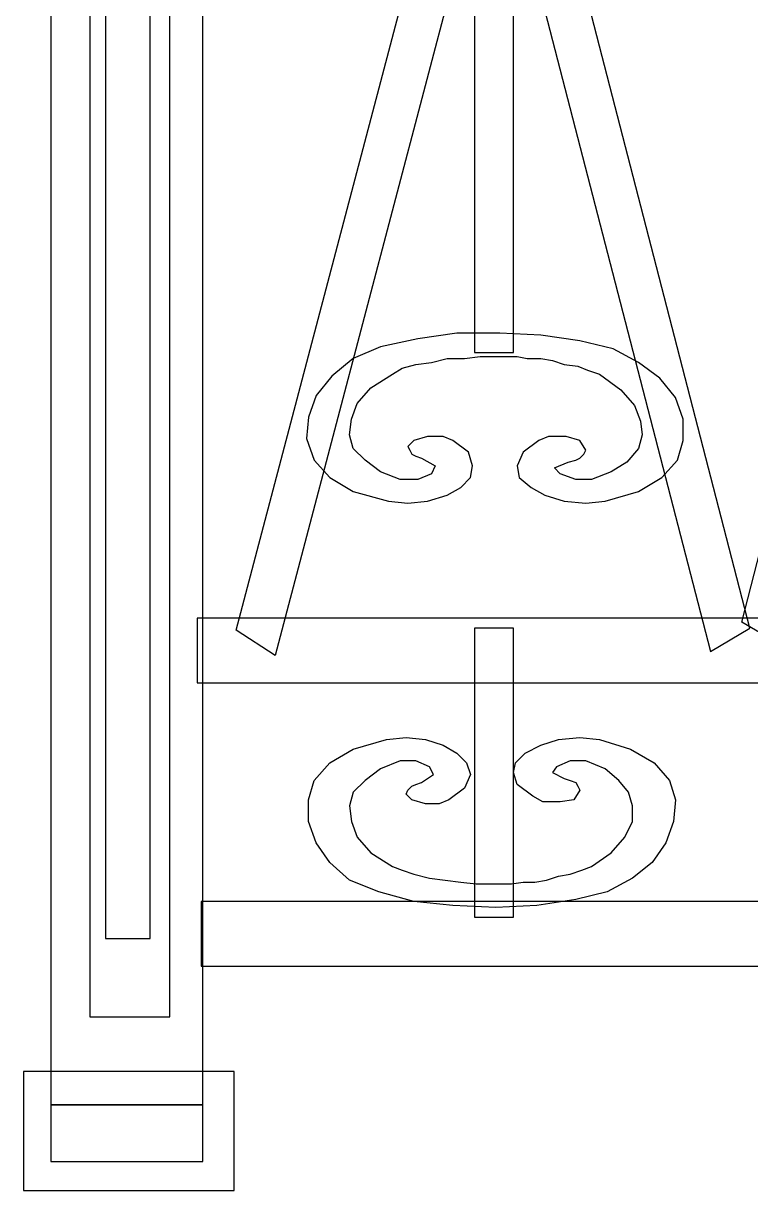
# Model space of a CAD drawing. Header units: centimetres. Extents: x -63 to 58, y -76 to 38.
# Drawn here: x -62.76 to -33.11, y -76.34 to -28.78 of the extents above; entities that cross this region are included whole.
import ezdxf

# ---------------------------------------------------------------- set-up
doc = ezdxf.new("R2010")
doc.units = ezdxf.units.CM
doc.header["$MEASUREMENT"] = 0
doc.layers.add('layer 1', color=7, linetype='Continuous')

msp = doc.modelspace()

# ---------------------------------------------------------------- linework, layer by layer
at = {"layer": 'layer 1', "color": 108}
for points, knots in [([(-61.6474, 33.57757), (-61.6474, 33.57757), (-55.43933, 33.57757), (-55.43933, 33.57757), (-55.43933, 33.57757), (-55.43933, 33.57757), (-55.43933, -72.83518), (-55.43933, -72.83518), (-55.43933, -72.83518), (-55.43933, -72.83518), (-61.6474, -72.83518), (-61.6474, -72.83518), (-61.6474, -72.83518), (-61.6474, -72.83518), (-61.6474, 33.57757), (-61.6474, 33.57757)], [0, 0, 0, 0, 0.25, 0.25, 0.25, 0.25, 0.5, 0.5, 0.5, 0.5, 0.75, 0.75, 0.75, 0.75, 1, 1, 1, 1]), ([(-12.9379, 19.56961), (-12.9379, 19.56961), (-14.52972, 20.5247), (-14.52972, 20.5247), (-14.52972, 20.5247), (-14.52972, 20.5247), (-33.4723, -53.17628), (-33.4723, -53.17628), (-33.4723, -53.17628), (-33.4723, -53.17628), (-31.96008, -54.05177), (-31.96008, -54.05177), (-31.96008, -54.05177), (-31.96008, -54.05177), (-12.9379, 19.56961), (-12.9379, 19.56961)], [0, 0, 0, 0, 0.25, 0.25, 0.25, 0.25, 0.5, 0.5, 0.5, 0.5, 0.75, 0.75, 0.75, 0.75, 1, 1, 1, 1]), ([(-53.76793, 19.17166), (-53.76793, 19.17166), (-52.17611, 20.20634), (-52.17611, 20.20634), (-52.17611, 20.20634), (-52.17611, 20.20634), (-33.15394, -53.41505), (-33.15394, -53.41505), (-33.15394, -53.41505), (-33.15394, -53.41505), (-34.74575, -54.37014), (-34.74575, -54.37014), (-34.74575, -54.37014), (-34.74575, -54.37014), (-53.76793, 19.17166), (-53.76793, 19.17166)], [0, 0, 0, 0, 0.25, 0.25, 0.25, 0.25, 0.5, 0.5, 0.5, 0.5, 0.75, 0.75, 0.75, 0.75, 1, 1, 1, 1]), ([(-33.15394, 18.93289), (-33.15394, 18.93289), (-34.74575, 19.80839), (-34.74575, 19.80839), (-34.74575, 19.80839), (-34.74575, 19.80839), (-54.08629, -53.49464), (-54.08629, -53.49464), (-54.08629, -53.49464), (-54.08629, -53.49464), (-52.49447, -54.52932), (-52.49447, -54.52932), (-52.49447, -54.52932), (-52.49447, -54.52932), (-33.15394, 18.93289), (-33.15394, 18.93289)], [0, 0, 0, 0, 0.25, 0.25, 0.25, 0.25, 0.5, 0.5, 0.5, 0.5, 0.75, 0.75, 0.75, 0.75, 1, 1, 1, 1]), ([(-44.37622, -18.39514), (-44.37622, -18.39514), (-42.78441, -18.39514), (-42.78441, -18.39514), (-42.78441, -18.39514), (-42.78441, -18.39514), (-42.78441, -42.19276), (-42.78441, -42.19276), (-42.78441, -42.19276), (-42.78441, -42.19276), (-44.37622, -42.19276), (-44.37622, -42.19276), (-44.37622, -42.19276), (-44.37622, -42.19276), (-44.37622, -18.39514), (-44.37622, -18.39514)], [0, 0, 0, 0, 0.25, 0.25, 0.25, 0.25, 0.5, 0.5, 0.5, 0.5, 0.75, 0.75, 0.75, 0.75, 1, 1, 1, 1]), ([(-37.69061, -42.59071), (-37.69061, -42.59071), (-36.81511, -43.22744), (-36.81511, -43.22744), (-36.81511, -43.22744), (-36.81511, -43.22744), (-36.17838, -44.02335), (-36.17838, -44.02335), (-36.17838, -44.02335), (-36.17838, -44.02335), (-35.86002, -44.89884), (-35.86002, -44.89884), (-35.86002, -44.89884), (-35.86002, -44.89884), (-35.86002, -45.77434), (-35.86002, -45.77434), (-35.86002, -45.77434), (-35.86002, -45.77434), (-36.09879, -46.57025), (-36.09879, -46.57025), (-36.09879, -46.57025), (-36.09879, -46.57025), (-36.73552, -47.28656), (-36.73552, -47.28656), (-36.73552, -47.28656), (-36.73552, -47.28656), (-37.69061, -47.8437), (-37.69061, -47.8437), (-37.69061, -47.8437), (-37.69061, -47.8437), (-39.04365, -48.24165), (-39.04365, -48.24165), (-39.04365, -48.24165), (-39.04365, -48.24165), (-39.83956, -48.32124), (-39.83956, -48.32124), (-39.83956, -48.32124), (-39.83956, -48.32124), (-40.71505, -48.24165), (-40.71505, -48.24165), (-40.71505, -48.24165), (-40.71505, -48.24165), (-41.51096, -48.00288), (-41.51096, -48.00288), (-41.51096, -48.00288), (-41.51096, -48.00288), (-42.06809, -47.68452), (-42.06809, -47.68452), (-42.06809, -47.68452), (-42.06809, -47.68452), (-42.54564, -47.28656), (-42.54564, -47.28656), (-42.54564, -47.28656), (-42.54564, -47.28656), (-42.62523, -46.80902), (-42.62523, -46.80902), (-42.62523, -46.80902), (-42.62523, -46.80902), (-42.38646, -46.25189), (-42.38646, -46.25189), (-42.38646, -46.25189), (-42.38646, -46.25189), (-41.74973, -45.77434), (-41.74973, -45.77434), (-41.74973, -45.77434), (-41.74973, -45.77434), (-41.35178, -45.61516), (-41.35178, -45.61516), (-41.35178, -45.61516), (-41.35178, -45.61516), (-40.63546, -45.61516), (-40.63546, -45.61516), (-40.63546, -45.61516), (-40.63546, -45.61516), (-40.07833, -45.77434), (-40.07833, -45.77434), (-40.07833, -45.77434), (-40.07833, -45.77434), (-39.83956, -46.1723), (-39.83956, -46.1723), (-39.83956, -46.1723), (-39.83956, -46.1723), (-39.91915, -46.33148), (-39.91915, -46.33148), (-39.91915, -46.33148), (-39.91915, -46.33148), (-40.07833, -46.49066), (-40.07833, -46.49066), (-40.07833, -46.49066), (-40.07833, -46.49066), (-40.23751, -46.57025), (-40.23751, -46.57025), (-40.23751, -46.57025), (-40.23751, -46.57025), (-40.55587, -46.64984), (-40.55587, -46.64984), (-40.55587, -46.64984), (-40.55587, -46.64984), (-41.11301, -46.88861), (-41.11301, -46.88861), (-41.11301, -46.88861), (-41.11301, -46.88861), (-40.87423, -47.12738), (-40.87423, -47.12738), (-40.87423, -47.12738), (-40.87423, -47.12738), (-40.23751, -47.36616), (-40.23751, -47.36616), (-40.23751, -47.36616), (-40.23751, -47.36616), (-39.60078, -47.36616), (-39.60078, -47.36616), (-39.60078, -47.36616), (-39.60078, -47.36616), (-38.80488, -47.04779), (-38.80488, -47.04779), (-38.80488, -47.04779), (-38.80488, -47.04779), (-38.16815, -46.64984), (-38.16815, -46.64984), (-38.16815, -46.64984), (-38.16815, -46.64984), (-37.69061, -46.0927), (-37.69061, -46.0927), (-37.69061, -46.0927), (-37.69061, -46.0927), (-37.53143, -45.53557), (-37.53143, -45.53557), (-37.53143, -45.53557), (-37.53143, -45.53557), (-37.61102, -44.97843), (-37.61102, -44.97843), (-37.61102, -44.97843), (-37.61102, -44.97843), (-37.84979, -44.34171), (-37.84979, -44.34171), (-37.84979, -44.34171), (-37.84979, -44.34171), (-38.40692, -43.70498), (-38.40692, -43.70498), (-38.40692, -43.70498), (-38.40692, -43.70498), (-39.28242, -43.06826), (-39.28242, -43.06826), (-39.28242, -43.06826), (-39.28242, -43.06826), (-39.75996, -42.90908), (-39.75996, -42.90908), (-39.75996, -42.90908), (-39.75996, -42.90908), (-40.15792, -42.7499), (-40.15792, -42.7499), (-40.15792, -42.7499), (-40.15792, -42.7499), (-40.71505, -42.6703), (-40.71505, -42.6703), (-40.71505, -42.6703), (-40.71505, -42.6703), (-41.1926, -42.51112), (-41.1926, -42.51112), (-41.1926, -42.51112), (-41.1926, -42.51112), (-41.67014, -42.43153), (-41.67014, -42.43153), (-41.67014, -42.43153), (-41.67014, -42.43153), (-42.22728, -42.43153), (-42.22728, -42.43153), (-42.22728, -42.43153), (-42.22728, -42.43153), (-42.62523, -42.35194), (-42.62523, -42.35194), (-42.62523, -42.35194), (-42.62523, -42.35194), (-43.10277, -42.35194), (-43.10277, -42.35194), (-43.10277, -42.35194), (-43.10277, -42.35194), (-43.10277, -42.35194), (-43.10277, -42.35194), (-43.10277, -42.35194), (-43.10277, -42.35194), (-43.10277, -42.35194), (-43.10277, -42.35194), (-43.10277, -42.35194), (-43.10277, -42.35194), (-43.10277, -42.35194), (-43.10277, -42.35194), (-43.10277, -42.35194), (-43.10277, -42.35194), (-43.10277, -42.35194), (-43.10277, -42.35194), (-43.10277, -42.35194), (-43.10277, -42.35194), (-43.58032, -42.35194), (-43.58032, -42.35194), (-43.58032, -42.35194), (-43.58032, -42.35194), (-44.13745, -42.35194), (-44.13745, -42.35194), (-44.13745, -42.35194), (-44.13745, -42.35194), (-44.77418, -42.43153), (-44.77418, -42.43153), (-44.77418, -42.43153), (-44.77418, -42.43153), (-45.49049, -42.43153), (-45.49049, -42.43153), (-45.49049, -42.43153), (-45.49049, -42.43153), (-46.12722, -42.59071), (-46.12722, -42.59071), (-46.12722, -42.59071), (-46.12722, -42.59071), (-46.76395, -42.6703), (-46.76395, -42.6703), (-46.76395, -42.6703), (-46.76395, -42.6703), (-47.32108, -42.82949), (-47.32108, -42.82949), (-47.32108, -42.82949), (-47.32108, -42.82949), (-47.71903, -43.06826), (-47.71903, -43.06826), (-47.71903, -43.06826), (-47.71903, -43.06826), (-48.59453, -43.62539), (-48.59453, -43.62539), (-48.59453, -43.62539), (-48.59453, -43.62539), (-49.15167, -44.26212), (-49.15167, -44.26212), (-49.15167, -44.26212), (-49.15167, -44.26212), (-49.39044, -44.89884), (-49.39044, -44.89884), (-49.39044, -44.89884), (-49.39044, -44.89884), (-49.47003, -45.53557), (-49.47003, -45.53557), (-49.47003, -45.53557), (-49.47003, -45.53557), (-49.31085, -46.0927), (-49.31085, -46.0927), (-49.31085, -46.0927), (-49.31085, -46.0927), (-48.8333, -46.57025), (-48.8333, -46.57025), (-48.8333, -46.57025), (-48.8333, -46.57025), (-48.19658, -47.04779), (-48.19658, -47.04779), (-48.19658, -47.04779), (-48.19658, -47.04779), (-47.40067, -47.36616), (-47.40067, -47.36616), (-47.40067, -47.36616), (-47.40067, -47.36616), (-46.68435, -47.36616), (-46.68435, -47.36616), (-46.68435, -47.36616), (-46.68435, -47.36616), (-46.12722, -47.12738), (-46.12722, -47.12738), (-46.12722, -47.12738), (-46.12722, -47.12738), (-45.96804, -46.80902), (-45.96804, -46.80902), (-45.96804, -46.80902), (-45.96804, -46.80902), (-46.52517, -46.49066), (-46.52517, -46.49066), (-46.52517, -46.49066), (-46.52517, -46.49066), (-46.76395, -46.41107), (-46.76395, -46.41107), (-46.76395, -46.41107), (-46.76395, -46.41107), (-46.92313, -46.33148), (-46.92313, -46.33148), (-46.92313, -46.33148), (-46.92313, -46.33148), (-47.00272, -46.1723), (-47.00272, -46.1723), (-47.00272, -46.1723), (-47.00272, -46.1723), (-47.08231, -46.01311), (-47.08231, -46.01311), (-47.08231, -46.01311), (-47.08231, -46.01311), (-46.84354, -45.77434), (-46.84354, -45.77434), (-46.84354, -45.77434), (-46.84354, -45.77434), (-46.2864, -45.61516), (-46.2864, -45.61516), (-46.2864, -45.61516), (-46.2864, -45.61516), (-45.64968, -45.61516), (-45.64968, -45.61516), (-45.64968, -45.61516), (-45.64968, -45.61516), (-45.25172, -45.77434), (-45.25172, -45.77434), (-45.25172, -45.77434), (-45.25172, -45.77434), (-44.615, -46.25189), (-44.615, -46.25189), (-44.615, -46.25189), (-44.615, -46.25189), (-44.45582, -46.80902), (-44.45582, -46.80902), (-44.45582, -46.80902), (-44.45582, -46.80902), (-44.53541, -47.28656), (-44.53541, -47.28656), (-44.53541, -47.28656), (-44.53541, -47.28656), (-44.93336, -47.68452), (-44.93336, -47.68452), (-44.93336, -47.68452), (-44.93336, -47.68452), (-45.49049, -48.00288), (-45.49049, -48.00288), (-45.49049, -48.00288), (-45.49049, -48.00288), (-46.2864, -48.24165), (-46.2864, -48.24165), (-46.2864, -48.24165), (-46.2864, -48.24165), (-47.08231, -48.32124), (-47.08231, -48.32124), (-47.08231, -48.32124), (-47.08231, -48.32124), (-47.87822, -48.24165), (-47.87822, -48.24165), (-47.87822, -48.24165), (-47.87822, -48.24165), (-49.31085, -47.8437), (-49.31085, -47.8437), (-49.31085, -47.8437), (-49.31085, -47.8437), (-50.26594, -47.28656), (-50.26594, -47.28656), (-50.26594, -47.28656), (-50.26594, -47.28656), (-50.90266, -46.57025), (-50.90266, -46.57025), (-50.90266, -46.57025), (-50.90266, -46.57025), (-51.22102, -45.69475), (-51.22102, -45.69475), (-51.22102, -45.69475), (-51.22102, -45.69475), (-51.14143, -44.81925), (-51.14143, -44.81925), (-51.14143, -44.81925), (-51.14143, -44.81925), (-50.82307, -43.94376), (-50.82307, -43.94376), (-50.82307, -43.94376), (-50.82307, -43.94376), (-50.18635, -43.14785), (-50.18635, -43.14785), (-50.18635, -43.14785), (-50.18635, -43.14785), (-49.31085, -42.43153), (-49.31085, -42.43153), (-49.31085, -42.43153), (-49.31085, -42.43153), (-48.19658, -41.95399), (-48.19658, -41.95399), (-48.19658, -41.95399), (-48.19658, -41.95399), (-46.68435, -41.63563), (-46.68435, -41.63563), (-46.68435, -41.63563), (-46.68435, -41.63563), (-45.09254, -41.39685), (-45.09254, -41.39685), (-45.09254, -41.39685), (-45.09254, -41.39685), (-43.34155, -41.39685), (-43.34155, -41.39685), (-43.34155, -41.39685), (-43.34155, -41.39685), (-41.67014, -41.47644), (-41.67014, -41.47644), (-41.67014, -41.47644), (-41.67014, -41.47644), (-40.07833, -41.71522), (-40.07833, -41.71522), (-40.07833, -41.71522), (-40.07833, -41.71522), (-38.72529, -42.03358), (-38.72529, -42.03358), (-38.72529, -42.03358), (-38.72529, -42.03358), (-37.69061, -42.59071), (-37.69061, -42.59071)], [0, 0, 0, 0, 0.01, 0.01, 0.01, 0.01, 0.02, 0.02, 0.02, 0.02, 0.03, 0.03, 0.03, 0.03, 0.04, 0.04, 0.04, 0.04, 0.05, 0.05, 0.05, 0.05, 0.06, 0.06, 0.06, 0.06, 0.07, 0.07, 0.07, 0.07, 0.08, 0.08, 0.08, 0.08, 0.09, 0.09, 0.09, 0.09, 0.1, 0.1, 0.1, 0.1, 0.11, 0.11, 0.11, 0.11, 0.12, 0.12, 0.12, 0.12, 0.13, 0.13, 0.13, 0.13, 0.14, 0.14, 0.14, 0.14, 0.15, 0.15, 0.15, 0.15, 0.16, 0.16, 0.16, 0.16, 0.17, 0.17, 0.17, 0.17, 0.18, 0.18, 0.18, 0.18, 0.19, 0.19, 0.19, 0.19, 0.2, 0.2, 0.2, 0.2, 0.21, 0.21, 0.21, 0.21, 0.22, 0.22, 0.22, 0.22, 0.23, 0.23, 0.23, 0.23, 0.24, 0.24, 0.24, 0.24, 0.25, 0.25, 0.25, 0.25, 0.26, 0.26, 0.26, 0.26, 0.27, 0.27, 0.27, 0.27, 0.28, 0.28, 0.28, 0.28, 0.29, 0.29, 0.29, 0.29, 0.3, 0.3, 0.3, 0.3, 0.31, 0.31, 0.31, 0.31, 0.32, 0.32, 0.32, 0.32, 0.33, 0.33, 0.33, 0.33, 0.34, 0.34, 0.34, 0.34, 0.35, 0.35, 0.35, 0.35, 0.36, 0.36, 0.36, 0.36, 0.37, 0.37, 0.37, 0.37, 0.38, 0.38, 0.38, 0.38, 0.39, 0.39, 0.39, 0.39, 0.4, 0.4, 0.4, 0.4, 0.41, 0.41, 0.41, 0.41, 0.42, 0.42, 0.42, 0.42, 0.43, 0.43, 0.43, 0.43, 0.44, 0.44, 0.44, 0.44, 0.45, 0.45, 0.45, 0.45, 0.46, 0.46, 0.46, 0.46, 0.47, 0.47, 0.47, 0.47, 0.48, 0.48, 0.48, 0.48, 0.49, 0.49, 0.49, 0.49, 0.5, 0.5, 0.5, 0.5, 0.51, 0.51, 0.51, 0.51, 0.52, 0.52, 0.52, 0.52, 0.53, 0.53, 0.53, 0.53, 0.54, 0.54, 0.54, 0.54, 0.55, 0.55, 0.55, 0.55, 0.56, 0.56, 0.56, 0.56, 0.57, 0.57, 0.57, 0.57, 0.58, 0.58, 0.58, 0.58, 0.59, 0.59, 0.59, 0.59, 0.6, 0.6, 0.6, 0.6, 0.61, 0.61, 0.61, 0.61, 0.62, 0.62, 0.62, 0.62, 0.63, 0.63, 0.63, 0.63, 0.64, 0.64, 0.64, 0.64, 0.65, 0.65, 0.65, 0.65, 0.66, 0.66, 0.66, 0.66, 0.67, 0.67, 0.67, 0.67, 0.68, 0.68, 0.68, 0.68, 0.69, 0.69, 0.69, 0.69, 0.7, 0.7, 0.7, 0.7, 0.71, 0.71, 0.71, 0.71, 0.72, 0.72, 0.72, 0.72, 0.73, 0.73, 0.73, 0.73, 0.74, 0.74, 0.74, 0.74, 0.75, 0.75, 0.75, 0.75, 0.76, 0.76, 0.76, 0.76, 0.77, 0.77, 0.77, 0.77, 0.78, 0.78, 0.78, 0.78, 0.79, 0.79, 0.79, 0.79, 0.8, 0.8, 0.8, 0.8, 0.81, 0.81, 0.81, 0.81, 0.82, 0.82, 0.82, 0.82, 0.83, 0.83, 0.83, 0.83, 0.84, 0.84, 0.84, 0.84, 0.85, 0.85, 0.85, 0.85, 0.86, 0.86, 0.86, 0.86, 0.87, 0.87, 0.87, 0.87, 0.88, 0.88, 0.88, 0.88, 0.89, 0.89, 0.89, 0.89, 0.9, 0.9, 0.9, 0.9, 0.91, 0.91, 0.91, 0.91, 0.92, 0.92, 0.92, 0.92, 0.93, 0.93, 0.93, 0.93, 0.94, 0.94, 0.94, 0.94, 0.95, 0.95, 0.95, 0.95, 0.96, 0.96, 0.96, 0.96, 0.97, 0.97, 0.97, 0.97, 0.98, 0.98, 0.98, 0.98, 0.99, 0.99, 0.99, 0.99, 1, 1, 1, 1]), ([(-55.6781, -53.01709), (-55.6781, -53.01709), (52.24687, -53.01709), (52.24687, -53.01709), (52.24687, -53.01709), (52.24687, -53.01709), (52.24687, -55.64359), (52.24687, -55.64359), (52.24687, -55.64359), (52.24687, -55.64359), (-55.6781, -55.64359), (-55.6781, -55.64359), (-55.6781, -55.64359), (-55.6781, -55.64359), (-55.6781, -53.01709), (-55.6781, -53.01709)], [0, 0, 0, 0, 0.25, 0.25, 0.25, 0.25, 0.5, 0.5, 0.5, 0.5, 0.75, 0.75, 0.75, 0.75, 1, 1, 1, 1]), ([(-44.37622, -53.41505), (-44.37622, -53.41505), (-42.78441, -53.41505), (-42.78441, -53.41505), (-42.78441, -53.41505), (-42.78441, -53.41505), (-42.78441, -65.19447), (-42.78441, -65.19447), (-42.78441, -65.19447), (-42.78441, -65.19447), (-44.37622, -65.19447), (-44.37622, -65.19447), (-44.37622, -65.19447), (-44.37622, -65.19447), (-44.37622, -53.41505), (-44.37622, -53.41505)], [0, 0, 0, 0, 0.25, 0.25, 0.25, 0.25, 0.5, 0.5, 0.5, 0.5, 0.75, 0.75, 0.75, 0.75, 1, 1, 1, 1]), ([(-37.92938, -63.60266), (-37.92938, -63.60266), (-37.13347, -62.96593), (-37.13347, -62.96593), (-37.13347, -62.96593), (-37.13347, -62.96593), (-36.57634, -62.17002), (-36.57634, -62.17002), (-36.57634, -62.17002), (-36.57634, -62.17002), (-36.25797, -61.29453), (-36.25797, -61.29453), (-36.25797, -61.29453), (-36.25797, -61.29453), (-36.17838, -60.41903), (-36.17838, -60.41903), (-36.17838, -60.41903), (-36.17838, -60.41903), (-36.41716, -59.62312), (-36.41716, -59.62312), (-36.41716, -59.62312), (-36.41716, -59.62312), (-37.05388, -58.90681), (-37.05388, -58.90681), (-37.05388, -58.90681), (-37.05388, -58.90681), (-38.00897, -58.34967), (-38.00897, -58.34967), (-38.00897, -58.34967), (-38.00897, -58.34967), (-39.28242, -57.95172), (-39.28242, -57.95172), (-39.28242, -57.95172), (-39.28242, -57.95172), (-40.07833, -57.87213), (-40.07833, -57.87213), (-40.07833, -57.87213), (-40.07833, -57.87213), (-40.95383, -57.95172), (-40.95383, -57.95172), (-40.95383, -57.95172), (-40.95383, -57.95172), (-41.67014, -58.19049), (-41.67014, -58.19049), (-41.67014, -58.19049), (-41.67014, -58.19049), (-42.30687, -58.50885), (-42.30687, -58.50885), (-42.30687, -58.50885), (-42.30687, -58.50885), (-42.70482, -58.90681), (-42.70482, -58.90681), (-42.70482, -58.90681), (-42.70482, -58.90681), (-42.78441, -59.30476), (-42.78441, -59.30476), (-42.78441, -59.30476), (-42.78441, -59.30476), (-42.62523, -59.7823), (-42.62523, -59.7823), (-42.62523, -59.7823), (-42.62523, -59.7823), (-41.9885, -60.25985), (-41.9885, -60.25985), (-41.9885, -60.25985), (-41.9885, -60.25985), (-41.59055, -60.49862), (-41.59055, -60.49862), (-41.59055, -60.49862), (-41.59055, -60.49862), (-40.87423, -60.49862), (-40.87423, -60.49862), (-40.87423, -60.49862), (-40.87423, -60.49862), (-40.3171, -60.41903), (-40.3171, -60.41903), (-40.3171, -60.41903), (-40.3171, -60.41903), (-40.07833, -60.02107), (-40.07833, -60.02107), (-40.07833, -60.02107), (-40.07833, -60.02107), (-40.15792, -59.86189), (-40.15792, -59.86189), (-40.15792, -59.86189), (-40.15792, -59.86189), (-40.23751, -59.70271), (-40.23751, -59.70271), (-40.23751, -59.70271), (-40.23751, -59.70271), (-40.47628, -59.62312), (-40.47628, -59.62312), (-40.47628, -59.62312), (-40.47628, -59.62312), (-40.71505, -59.54353), (-40.71505, -59.54353), (-40.71505, -59.54353), (-40.71505, -59.54353), (-41.1926, -59.30476), (-41.1926, -59.30476), (-41.1926, -59.30476), (-41.1926, -59.30476), (-41.03342, -59.06599), (-41.03342, -59.06599), (-41.03342, -59.06599), (-41.03342, -59.06599), (-40.47628, -58.82721), (-40.47628, -58.82721), (-40.47628, -58.82721), (-40.47628, -58.82721), (-39.83956, -58.82721), (-39.83956, -58.82721), (-39.83956, -58.82721), (-39.83956, -58.82721), (-39.04365, -59.14558), (-39.04365, -59.14558), (-39.04365, -59.14558), (-39.04365, -59.14558), (-38.48651, -59.62312), (-38.48651, -59.62312), (-38.48651, -59.62312), (-38.48651, -59.62312), (-38.08856, -60.10067), (-38.08856, -60.10067), (-38.08856, -60.10067), (-38.08856, -60.10067), (-37.92938, -60.6578), (-37.92938, -60.6578), (-37.92938, -60.6578), (-37.92938, -60.6578), (-37.92938, -61.29453), (-37.92938, -61.29453), (-37.92938, -61.29453), (-37.92938, -61.29453), (-38.24774, -61.93125), (-38.24774, -61.93125), (-38.24774, -61.93125), (-38.24774, -61.93125), (-38.80488, -62.56798), (-38.80488, -62.56798), (-38.80488, -62.56798), (-38.80488, -62.56798), (-39.60078, -63.12511), (-39.60078, -63.12511), (-39.60078, -63.12511), (-39.60078, -63.12511), (-39.99874, -63.28429), (-39.99874, -63.28429), (-39.99874, -63.28429), (-39.99874, -63.28429), (-40.47628, -63.44347), (-40.47628, -63.44347), (-40.47628, -63.44347), (-40.47628, -63.44347), (-40.95383, -63.52306), (-40.95383, -63.52306), (-40.95383, -63.52306), (-40.95383, -63.52306), (-41.43137, -63.68225), (-41.43137, -63.68225), (-41.43137, -63.68225), (-41.43137, -63.68225), (-41.90891, -63.76184), (-41.90891, -63.76184), (-41.90891, -63.76184), (-41.90891, -63.76184), (-42.38646, -63.76184), (-42.38646, -63.76184), (-42.38646, -63.76184), (-42.38646, -63.76184), (-42.864, -63.84143), (-42.864, -63.84143), (-42.864, -63.84143), (-42.864, -63.84143), (-43.26196, -63.84143), (-43.26196, -63.84143), (-43.26196, -63.84143), (-43.26196, -63.84143), (-43.26196, -63.84143), (-43.26196, -63.84143), (-43.26196, -63.84143), (-43.26196, -63.84143), (-43.26196, -63.84143), (-43.26196, -63.84143), (-43.26196, -63.84143), (-43.26196, -63.84143), (-43.26196, -63.84143), (-43.26196, -63.84143), (-43.26196, -63.84143), (-43.26196, -63.84143), (-43.26196, -63.84143), (-43.26196, -63.84143), (-43.26196, -63.84143), (-43.26196, -63.84143), (-43.7395, -63.84143), (-43.7395, -63.84143), (-43.7395, -63.84143), (-43.7395, -63.84143), (-44.29663, -63.84143), (-44.29663, -63.84143), (-44.29663, -63.84143), (-44.29663, -63.84143), (-44.93336, -63.76184), (-44.93336, -63.76184), (-44.93336, -63.76184), (-44.93336, -63.76184), (-45.57009, -63.68225), (-45.57009, -63.68225), (-45.57009, -63.68225), (-45.57009, -63.68225), (-46.20681, -63.60266), (-46.20681, -63.60266), (-46.20681, -63.60266), (-46.20681, -63.60266), (-46.84354, -63.44347), (-46.84354, -63.44347), (-46.84354, -63.44347), (-46.84354, -63.44347), (-47.32108, -63.28429), (-47.32108, -63.28429), (-47.32108, -63.28429), (-47.32108, -63.28429), (-47.71903, -63.12511), (-47.71903, -63.12511), (-47.71903, -63.12511), (-47.71903, -63.12511), (-48.59453, -62.56798), (-48.59453, -62.56798), (-48.59453, -62.56798), (-48.59453, -62.56798), (-49.15167, -61.93125), (-49.15167, -61.93125), (-49.15167, -61.93125), (-49.15167, -61.93125), (-49.39044, -61.29453), (-49.39044, -61.29453), (-49.39044, -61.29453), (-49.39044, -61.29453), (-49.47003, -60.6578), (-49.47003, -60.6578), (-49.47003, -60.6578), (-49.47003, -60.6578), (-49.31085, -60.10067), (-49.31085, -60.10067), (-49.31085, -60.10067), (-49.31085, -60.10067), (-48.8333, -59.62312), (-48.8333, -59.62312), (-48.8333, -59.62312), (-48.8333, -59.62312), (-48.19658, -59.14558), (-48.19658, -59.14558), (-48.19658, -59.14558), (-48.19658, -59.14558), (-47.40067, -58.82721), (-47.40067, -58.82721), (-47.40067, -58.82721), (-47.40067, -58.82721), (-46.76395, -58.82721), (-46.76395, -58.82721), (-46.76395, -58.82721), (-46.76395, -58.82721), (-46.20681, -59.06599), (-46.20681, -59.06599), (-46.20681, -59.06599), (-46.20681, -59.06599), (-46.04763, -59.38435), (-46.04763, -59.38435), (-46.04763, -59.38435), (-46.04763, -59.38435), (-46.52517, -59.70271), (-46.52517, -59.70271), (-46.52517, -59.70271), (-46.52517, -59.70271), (-46.76395, -59.7823), (-46.76395, -59.7823), (-46.76395, -59.7823), (-46.76395, -59.7823), (-46.92313, -59.86189), (-46.92313, -59.86189), (-46.92313, -59.86189), (-46.92313, -59.86189), (-47.08231, -60.02107), (-47.08231, -60.02107), (-47.08231, -60.02107), (-47.08231, -60.02107), (-47.1619, -60.18026), (-47.1619, -60.18026), (-47.1619, -60.18026), (-47.1619, -60.18026), (-46.92313, -60.41903), (-46.92313, -60.41903), (-46.92313, -60.41903), (-46.92313, -60.41903), (-46.36599, -60.57821), (-46.36599, -60.57821), (-46.36599, -60.57821), (-46.36599, -60.57821), (-45.80886, -60.57821), (-45.80886, -60.57821), (-45.80886, -60.57821), (-45.80886, -60.57821), (-45.4109, -60.41903), (-45.4109, -60.41903), (-45.4109, -60.41903), (-45.4109, -60.41903), (-44.77418, -59.94148), (-44.77418, -59.94148), (-44.77418, -59.94148), (-44.77418, -59.94148), (-44.53541, -59.38435), (-44.53541, -59.38435), (-44.53541, -59.38435), (-44.53541, -59.38435), (-44.69459, -58.90681), (-44.69459, -58.90681), (-44.69459, -58.90681), (-44.69459, -58.90681), (-45.09254, -58.50885), (-45.09254, -58.50885), (-45.09254, -58.50885), (-45.09254, -58.50885), (-45.64968, -58.19049), (-45.64968, -58.19049), (-45.64968, -58.19049), (-45.64968, -58.19049), (-46.36599, -57.95172), (-46.36599, -57.95172), (-46.36599, -57.95172), (-46.36599, -57.95172), (-47.1619, -57.87213), (-47.1619, -57.87213), (-47.1619, -57.87213), (-47.1619, -57.87213), (-47.95781, -57.95172), (-47.95781, -57.95172), (-47.95781, -57.95172), (-47.95781, -57.95172), (-49.31085, -58.34967), (-49.31085, -58.34967), (-49.31085, -58.34967), (-49.31085, -58.34967), (-50.26594, -58.90681), (-50.26594, -58.90681), (-50.26594, -58.90681), (-50.26594, -58.90681), (-50.90266, -59.62312), (-50.90266, -59.62312), (-50.90266, -59.62312), (-50.90266, -59.62312), (-51.14143, -60.41903), (-51.14143, -60.41903), (-51.14143, -60.41903), (-51.14143, -60.41903), (-51.14143, -61.29453), (-51.14143, -61.29453), (-51.14143, -61.29453), (-51.14143, -61.29453), (-50.82307, -62.17002), (-50.82307, -62.17002), (-50.82307, -62.17002), (-50.82307, -62.17002), (-50.26594, -62.96593), (-50.26594, -62.96593), (-50.26594, -62.96593), (-50.26594, -62.96593), (-49.47003, -63.68225), (-49.47003, -63.68225), (-49.47003, -63.68225), (-49.47003, -63.68225), (-48.27617, -64.15979), (-48.27617, -64.15979), (-48.27617, -64.15979), (-48.27617, -64.15979), (-46.84354, -64.55774), (-46.84354, -64.55774), (-46.84354, -64.55774), (-46.84354, -64.55774), (-45.25172, -64.71693), (-45.25172, -64.71693), (-45.25172, -64.71693), (-45.25172, -64.71693), (-43.50073, -64.79652), (-43.50073, -64.79652), (-43.50073, -64.79652), (-43.50073, -64.79652), (-41.82932, -64.71693), (-41.82932, -64.71693), (-41.82932, -64.71693), (-41.82932, -64.71693), (-40.23751, -64.47815), (-40.23751, -64.47815), (-40.23751, -64.47815), (-40.23751, -64.47815), (-38.96406, -64.15979), (-38.96406, -64.15979), (-38.96406, -64.15979), (-38.96406, -64.15979), (-37.92938, -63.60266), (-37.92938, -63.60266)], [0, 0, 0, 0, 0.01, 0.01, 0.01, 0.01, 0.02, 0.02, 0.02, 0.02, 0.03, 0.03, 0.03, 0.03, 0.04, 0.04, 0.04, 0.04, 0.05, 0.05, 0.05, 0.05, 0.06, 0.06, 0.06, 0.06, 0.07, 0.07, 0.07, 0.07, 0.08, 0.08, 0.08, 0.08, 0.09, 0.09, 0.09, 0.09, 0.1, 0.1, 0.1, 0.1, 0.11, 0.11, 0.11, 0.11, 0.12, 0.12, 0.12, 0.12, 0.13, 0.13, 0.13, 0.13, 0.14, 0.14, 0.14, 0.14, 0.15, 0.15, 0.15, 0.15, 0.16, 0.16, 0.16, 0.16, 0.17, 0.17, 0.17, 0.17, 0.18, 0.18, 0.18, 0.18, 0.19, 0.19, 0.19, 0.19, 0.2, 0.2, 0.2, 0.2, 0.21, 0.21, 0.21, 0.21, 0.22, 0.22, 0.22, 0.22, 0.23, 0.23, 0.23, 0.23, 0.24, 0.24, 0.24, 0.24, 0.25, 0.25, 0.25, 0.25, 0.26, 0.26, 0.26, 0.26, 0.27, 0.27, 0.27, 0.27, 0.28, 0.28, 0.28, 0.28, 0.29, 0.29, 0.29, 0.29, 0.3, 0.3, 0.3, 0.3, 0.31, 0.31, 0.31, 0.31, 0.32, 0.32, 0.32, 0.32, 0.33, 0.33, 0.33, 0.33, 0.34, 0.34, 0.34, 0.34, 0.35, 0.35, 0.35, 0.35, 0.36, 0.36, 0.36, 0.36, 0.37, 0.37, 0.37, 0.37, 0.38, 0.38, 0.38, 0.38, 0.39, 0.39, 0.39, 0.39, 0.4, 0.4, 0.4, 0.4, 0.41, 0.41, 0.41, 0.41, 0.42, 0.42, 0.42, 0.42, 0.43, 0.43, 0.43, 0.43, 0.44, 0.44, 0.44, 0.44, 0.45, 0.45, 0.45, 0.45, 0.46, 0.46, 0.46, 0.46, 0.47, 0.47, 0.47, 0.47, 0.48, 0.48, 0.48, 0.48, 0.49, 0.49, 0.49, 0.49, 0.5, 0.5, 0.5, 0.5, 0.51, 0.51, 0.51, 0.51, 0.52, 0.52, 0.52, 0.52, 0.53, 0.53, 0.53, 0.53, 0.54, 0.54, 0.54, 0.54, 0.55, 0.55, 0.55, 0.55, 0.56, 0.56, 0.56, 0.56, 0.57, 0.57, 0.57, 0.57, 0.58, 0.58, 0.58, 0.58, 0.59, 0.59, 0.59, 0.59, 0.6, 0.6, 0.6, 0.6, 0.61, 0.61, 0.61, 0.61, 0.62, 0.62, 0.62, 0.62, 0.63, 0.63, 0.63, 0.63, 0.64, 0.64, 0.64, 0.64, 0.65, 0.65, 0.65, 0.65, 0.66, 0.66, 0.66, 0.66, 0.67, 0.67, 0.67, 0.67, 0.68, 0.68, 0.68, 0.68, 0.69, 0.69, 0.69, 0.69, 0.7, 0.7, 0.7, 0.7, 0.71, 0.71, 0.71, 0.71, 0.72, 0.72, 0.72, 0.72, 0.73, 0.73, 0.73, 0.73, 0.74, 0.74, 0.74, 0.74, 0.75, 0.75, 0.75, 0.75, 0.76, 0.76, 0.76, 0.76, 0.77, 0.77, 0.77, 0.77, 0.78, 0.78, 0.78, 0.78, 0.79, 0.79, 0.79, 0.79, 0.8, 0.8, 0.8, 0.8, 0.81, 0.81, 0.81, 0.81, 0.82, 0.82, 0.82, 0.82, 0.83, 0.83, 0.83, 0.83, 0.84, 0.84, 0.84, 0.84, 0.85, 0.85, 0.85, 0.85, 0.86, 0.86, 0.86, 0.86, 0.87, 0.87, 0.87, 0.87, 0.88, 0.88, 0.88, 0.88, 0.89, 0.89, 0.89, 0.89, 0.9, 0.9, 0.9, 0.9, 0.91, 0.91, 0.91, 0.91, 0.92, 0.92, 0.92, 0.92, 0.93, 0.93, 0.93, 0.93, 0.94, 0.94, 0.94, 0.94, 0.95, 0.95, 0.95, 0.95, 0.96, 0.96, 0.96, 0.96, 0.97, 0.97, 0.97, 0.97, 0.98, 0.98, 0.98, 0.98, 0.99, 0.99, 0.99, 0.99, 1, 1, 1, 1]), ([(-55.51892, -64.55774), (-55.51892, -64.55774), (51.53055, -64.55774), (51.53055, -64.55774), (51.53055, -64.55774), (51.53055, -64.55774), (51.53055, -67.18424), (51.53055, -67.18424), (51.53055, -67.18424), (51.53055, -67.18424), (-55.51892, -67.18424), (-55.51892, -67.18424), (-55.51892, -67.18424), (-55.51892, -67.18424), (-55.51892, -64.55774), (-55.51892, -64.55774)], [0, 0, 0, 0, 0.25, 0.25, 0.25, 0.25, 0.5, 0.5, 0.5, 0.5, 0.75, 0.75, 0.75, 0.75, 1, 1, 1, 1]), ([(-62.76167, -71.48213), (-62.76167, -71.48213), (-54.16588, -71.48213), (-54.16588, -71.48213), (-54.16588, -71.48213), (-54.16588, -71.48213), (-54.16588, -76.33717), (-54.16588, -76.33717), (-54.16588, -76.33717), (-54.16588, -76.33717), (-62.76167, -76.33717), (-62.76167, -76.33717), (-62.76167, -76.33717), (-62.76167, -76.33717), (-62.76167, -71.48213), (-62.76167, -71.48213)], [0, 0, 0, 0, 0.25, 0.25, 0.25, 0.25, 0.5, 0.5, 0.5, 0.5, 0.75, 0.75, 0.75, 0.75, 1, 1, 1, 1])]:
    msp.add_open_spline(points, degree=3, knots=knots, dxfattribs=at)
at = {"layer": 'layer 1', "color": 252}
msp.add_open_spline([(-60.05559, 29.51845), (-60.05559, 29.51845), (-56.79237, 29.51845), (-56.79237, 29.51845), (-56.79237, 29.51845), (-56.79237, 29.51845), (-56.79237, -69.25359), (-56.79237, -69.25359), (-56.79237, -69.25359), (-56.79237, -69.25359), (-60.05559, -69.25359), (-60.05559, -69.25359), (-60.05559, -69.25359), (-60.05559, -69.25359), (-60.05559, 29.51845), (-60.05559, 29.51845)], degree=3, knots=[0, 0, 0, 0, 0.25, 0.25, 0.25, 0.25, 0.5, 0.5, 0.5, 0.5, 0.75, 0.75, 0.75, 0.75, 1, 1, 1, 1], dxfattribs=at)
at = {"layer": 'layer 1', "color": 253}
for points in [[(-59.41886, 26.57359), (-59.41886, 26.57359), (-57.58828, 26.57359), (-57.58828, 26.57359), (-57.58828, 26.57359), (-57.58828, 26.57359), (-57.58828, -66.06997), (-57.58828, -66.06997), (-57.58828, -66.06997), (-57.58828, -66.06997), (-59.41886, -66.06997), (-59.41886, -66.06997), (-59.41886, -66.06997), (-59.41886, -66.06997), (-59.41886, 26.57359), (-59.41886, 26.57359)], [(-61.6474, -72.83518), (-61.6474, -72.83518), (-55.43933, -72.83518), (-55.43933, -72.83518), (-55.43933, -72.83518), (-55.43933, -72.83518), (-55.43933, -75.14331), (-55.43933, -75.14331), (-55.43933, -75.14331), (-55.43933, -75.14331), (-61.6474, -75.14331), (-61.6474, -75.14331), (-61.6474, -75.14331), (-61.6474, -75.14331), (-61.6474, -72.83518), (-61.6474, -72.83518)]]:
    msp.add_open_spline(points, degree=3, knots=[0, 0, 0, 0, 0.25, 0.25, 0.25, 0.25, 0.5, 0.5, 0.5, 0.5, 0.75, 0.75, 0.75, 0.75, 1, 1, 1, 1], dxfattribs=at)

doc.saveas('drawing.dxf')
